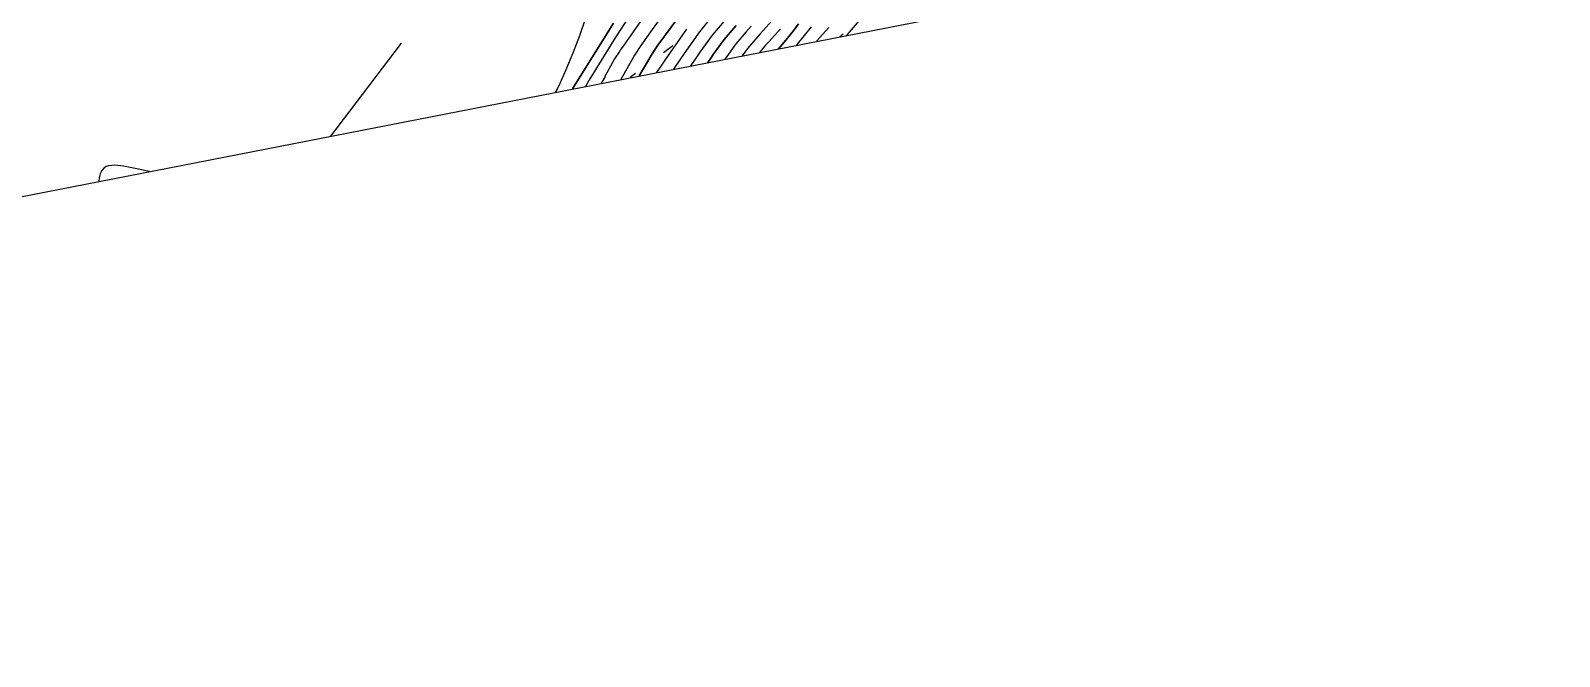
# Model space of a CAD drawing. Header units: metres. Extents: x 1233805 to 1234355, y 654698 to 655114.
# Drawn here: x 1234228.6 to 1234294.1, y 654701.9 to 654728.8 of the extents above; entities that cross this region are included whole.
import ezdxf

# ---------------------------------------------------------------- set-up
doc = ezdxf.new("R2010")
doc.units = ezdxf.units.M
doc.linetypes.add('ИИDash_05_15', pattern=[2, 0.5, -1.5])
doc.linetypes.add('ИИDash_50_20', pattern=[7, 5, -2])
for name, color, linetype, lineweight in [('ИИ_ГОРИЗОНТАЛИ_ОСН', 32, 'Continuous', 25), ('ИИ_ГОРИЗОНТАЛИ_УТОЛЩ', 32, 'Continuous', 30), ('ИИ_ДОРОГИ_АД', 7, 'Continuous', 25), ('ИИ_УГОДЬЯ', 7, 'Continuous', 25)]:
    doc.layers.add(name, color=color, linetype=linetype, lineweight=lineweight)
doc.layers.add('Оформление точек', color=7, linetype='Continuous')

msp = doc.modelspace()

# ---------------------------------------------------------------- linework, layer by layer
at = {"layer": 'ИИ_ГОРИЗОНТАЛИ_ОСН'}
for points, elevation in [([(1234254.9, 654730.387), (1234253.641, 654728.446), (1234252.563, 654726.683), (1234252.379, 654726.365)], 20.5), ([(1234264.446, 654729.595), (1234263.583, 654728.584), (1234263.556, 654728.549)], 27.5), ([(1234252.383, 654729.293), (1234252.114, 654728.528), (1234251.832, 654727.79), (1234251.537, 654727.079), (1234251.229, 654726.393), (1234251.092, 654726.113)], 19.5), ([(1234254.817, 654729.273), (1234254.019, 654728.134), (1234253.865, 654727.914), (1234253.829, 654727.864), (1234253.624, 654727.551), (1234253.209, 654726.783), (1234253.198, 654726.762), (1234253.053, 654726.496)], 21), ([(1234255.485, 654729.153), (1234255.158, 654728.696), (1234254.744, 654728.109), (1234254.481, 654727.708), (1234253.89, 654726.66)], 21.5), ([(1234256.699, 654728.815), (1234256.129, 654728.005), (1234255.751, 654727.445), (1234255.415, 654726.958)], 22.5), ([(1234257.794, 654729.358), (1234257.264, 654728.701), (1234256.704, 654727.916), (1234256.449, 654727.539), (1234256.149, 654727.101)], 23), ([(1234258.404, 654729.259), (1234257.809, 654728.559), (1234257.278, 654727.826), (1234257.107, 654727.575), (1234256.878, 654727.244)], 23.5), ([(1234259.476, 654728.94), (1234259.246, 654728.691), (1234258.814, 654728.182), (1234258.426, 654727.648), (1234258.356, 654727.545), (1234258.346, 654727.531)], 24.5), ([(1234260.502, 654729.334), (1234259.855, 654728.61), (1234259.668, 654728.407), (1234259.316, 654727.994), (1234259.085, 654727.675)], 25), ([(1234260.732, 654728.837), (1234260.234, 654728.28), (1234260.089, 654728.123), (1234259.832, 654727.821)], 25.5), ([(1234262.038, 654728.92), (1234261.45, 654728.171), (1234261.42, 654728.131)], 26.5), ([(1234262.805, 654728.887), (1234262.265, 654728.297)], 27), ([(1234233.697, 654722.714), (1234233.551, 654722.743), (1234233.223, 654722.81), (1234232.58, 654722.935), (1234232.211, 654722.978), (1234231.945, 654722.957), (1234231.842, 654722.922), (1234231.755, 654722.867), (1234231.656, 654722.761), (1234231.585, 654722.619), (1234231.54, 654722.446), (1234231.529, 654722.29)], 19.5)]:
    msp.add_lwpolyline(points, dxfattribs=dict(at, elevation=elevation))
at = {"layer": 'ИИ_ГОРИЗОНТАЛИ_УТОЛЩ'}
for points, elevation in [([(1234253.575, 654729.079), (1234251.822, 654726.256)], 20), ([(1234256.329, 654729.292), (1234255.475, 654728.124), (1234255.233, 654727.757), (1234254.986, 654727.341), (1234254.867, 654727.136), (1234254.669, 654726.812)], 22), ([(1234258.825, 654728.975), (1234258.311, 654728.371), (1234257.852, 654727.737), (1234257.74, 654727.573), (1234257.61, 654727.387)], 24), ([(1234261.505, 654729.047), (1234261.27, 654728.725), (1234260.962, 654728.339), (1234260.638, 654727.979)], 26)]:
    msp.add_lwpolyline(points, dxfattribs=dict(at, elevation=elevation))
at = {"layer": 'ИИ_ДОРОГИ_АД', "linetype": 'ИИDash_50_20'}
msp.add_lwpolyline([(1234241.467, 654724.232), (1234247.552, 654732.23), (1234253.366, 654742.36), (1234259.586, 654751.709), (1234261.049, 654752.969), (1234267.71, 654757.565)], dxfattribs=at)
at = {"layer": 'ИИ_УГОДЬЯ', "linetype": 'ИИDash_05_15'}
for points in [[(1234296.752, 654770.068), (1234288.165, 654772.359), (1234281.136, 654765.984), (1234279.18, 654764.535), (1234277.586, 654765.766), (1234277.296, 654767.505), (1234272.876, 654765.984), (1234268.153, 654759.303), (1234268.964, 654756.276), (1234271.013, 654753.029), (1234270.421, 654751.298), (1234269.146, 654747.108), (1234263.737, 654746.754), (1234260.596, 654743.76), (1234261.211, 654738.899), (1234257.261, 654735.168), (1234256.8, 654729.804), (1234256.112, 654728.108), (1234254.283, 654726.737)], [(1234282.361, 654732.223), (1234282.254, 654734.108), (1234277.69, 654736.359), (1234273.978, 654734.351), (1234271.422, 654734.595), (1234263.267, 654728.492)]]:
    msp.add_lwpolyline(points, dxfattribs=at)
at = {"layer": 'Оформление точек', "color": 41}
msp.add_lwpolyline([(1234024.617, 654701.92), (1234177.241, 654711.682), (1234295.345, 654734.761), (1234323.422, 654753.319), (1234327.972, 654819.626), (1234312.866, 654855.488), (1234309.369, 654887.84), (1234283.108, 654912.091), (1234263.065, 654936.588)], dxfattribs=at)

doc.saveas('drawing.dxf')
